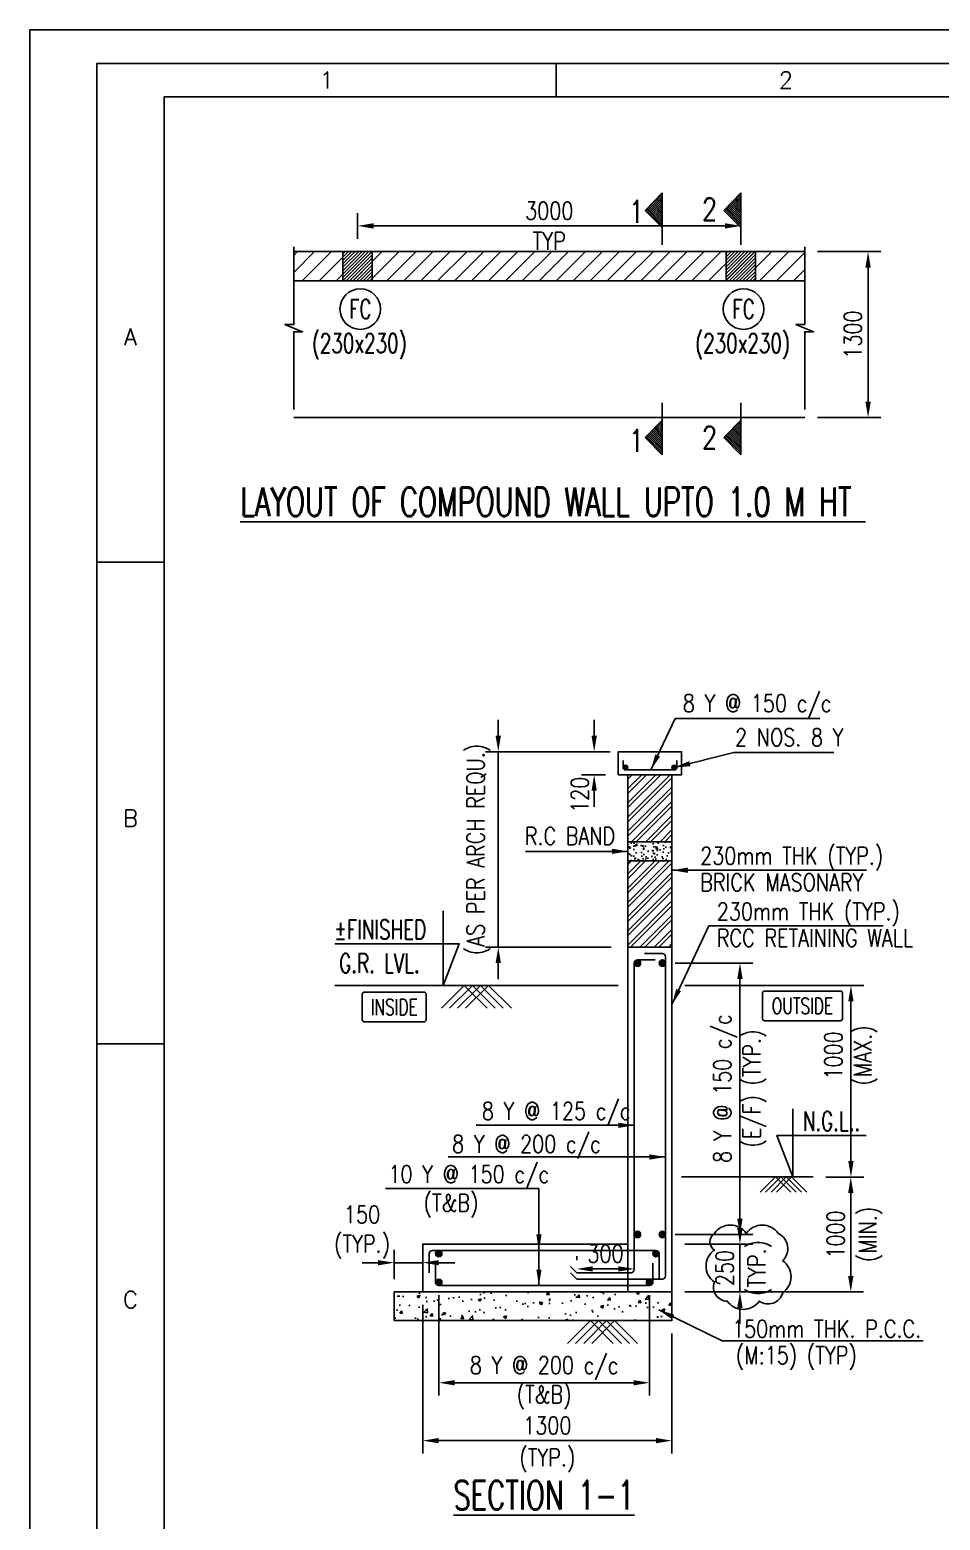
# Model space of a CAD drawing. Extents: x -69352 to 1013721, y -547461 to -186867.
# Drawn here: x 609660 to 623912, y -392411 to -369069 of the extents above; entities that cross this region are included whole.
import ezdxf
from ezdxf.enums import TextEntityAlignment as Align
from ezdxf.lldxf.tags import DXFTag

# ---------------------------------------------------------------- set-up
doc = ezdxf.new("R2010")
doc.units = 0
doc.header["$LTSCALE"] = 500
doc.header["$MEASUREMENT"] = 0
doc.header["$PDMODE"] = 35
doc.header["$PDSIZE"] = -15
doc.layers.get('DEFPOINTS').update_dxf_attribs({"color": 4})
for name, color, linetype in [('NO. BEAM', 3, 'Continuous'), ('PNA', 10, 'Continuous'), ('S- PILE CAP', 4, 'Continuous'), ('S-BRECK LINE', 8, 'Continuous'), ('S-COLUMN', 1, 'Continuous'), ('S-COLUMN CIRCLE', 9, 'Continuous'), ('S-COLUMN HATCH', 8, 'Continuous'), ('S-COLUMN NO', 2, 'Continuous'), ('S-CONCRET LINE', 4, 'Continuous'), ('S-DIM-1', 5, 'Continuous'), ('S-FOOTING', 4, 'Continuous'), ('S-HATCH', 253, 'Continuous'), ('S-LEVEL SECTION', 3, 'Continuous'), ('S-PCC', 9, 'Continuous'), ('S-REINFORCEMENT', 6, 'Continuous'), ('S-RETAINING WALL', 6, 'Continuous'), ('S-RETAINING WALL HATCH', 8, 'Continuous'), ('S-SECTION MARK', 1, 'Continuous'), ('S-TEXT-1 @ 1', 4, 'Continuous'), ('S-TITIL', 6, 'Continuous'), ('TITLE', 4, 'Continuous')]:
    doc.layers.add(name, color=color, linetype=linetype)
doc.styles.add('ROMANS', font='simplex.shx', dxfattribs={"width": 0.8, "height": 275})
tags = doc.linetypes.add('HIDDEN', pattern=[0.375, 0.25, -0.125]).pattern_tags.tags
tags[6:7] = [DXFTag(74, 4), DXFTag(75, 0), DXFTag(340, '0'), DXFTag(46, 1.0), DXFTag(50, 0.0), DXFTag(44, 0.0), DXFTag(45, 0.0)]
tags[4:5] = [DXFTag(74, 4), DXFTag(75, 0), DXFTag(340, '0'), DXFTag(46, 1.0), DXFTag(50, 0.0), DXFTag(44, 0.0), DXFTag(45, 0.0)]
doc.dimstyles.new('dim100', dxfattribs={"dimtxt": 250, "dimasz": 250, "dimexe": 200, "dimexo": 200, "dimgap": 100, "dimtad": 1, "dimdec": 0, "dimzin": 0, "dimdsep": 46, "dimtxsty": 'ROMANS', "dimcen": 0, "dimclrd": 5, "dimclre": 5, "dimclrt": 4, "dimadec": 0, "dimazin": 0, "dimtfac": 1, "dimtdec": 0, "dimtix": 1, "dimtofl": 0, "dimtmove": 2, "dimatfit": 3, "dimfxl": 0, "dimtolj": 1, "dimtzin": 0, "dimlwd": -1, "dimlwe": -1, "dimarcsym": 0})
doc.dimstyles.new('dim33.33', dxfattribs={"dimtxt": 250, "dimasz": 250, "dimexe": 200, "dimexo": 200, "dimgap": 100, "dimtad": 1, "dimdec": 0, "dimlfac": 0.333331, "dimzin": 0, "dimdsep": 46, "dimtxsty": 'ROMANS', "dimcen": 0, "dimclrd": 5, "dimclre": 5, "dimclrt": 4, "dimadec": 0, "dimazin": 0, "dimtfac": 1, "dimtdec": 0, "dimtix": 1, "dimtofl": 0, "dimtmove": 2, "dimatfit": 3, "dimfxl": 0, "dimtolj": 1, "dimtzin": 0, "dimlwd": -1, "dimlwe": -1, "dimarcsym": 0})
doc.dimstyles.new('dim50', dxfattribs={"dimtxt": 250, "dimasz": 250, "dimexe": 200, "dimexo": 200, "dimgap": 100, "dimtad": 1, "dimdec": 0, "dimlfac": 0.5, "dimzin": 0, "dimdsep": 46, "dimtxsty": 'ROMANS', "dimcen": 0, "dimclrd": 5, "dimclre": 5, "dimclrt": 4, "dimadec": 0, "dimazin": 0, "dimtfac": 1, "dimtdec": 0, "dimtix": 1, "dimtofl": 0, "dimtmove": 2, "dimatfit": 3, "dimfxl": 0, "dimtolj": 1, "dimtzin": 0, "dimlwd": -1, "dimlwe": -1, "dimarcsym": 0})

# ---------------------------------------------------------------- blocks, each defined once
blk = doc.blocks.new('*D628')
at = {"layer": 'DEFPOINTS', "color": 0}
for p in [(619562, -383686), (620777, -383686), (619562, -387936)]:
    blk.add_point(p, dxfattribs=at)
at = {"layer": 'S-DIM-1', "color": 5}
for p, q in [((619762, -383686), (620977, -383686)), ((619762, -387936), (620977, -387936))]:
    blk.add_line(p, q, dxfattribs=at)
at = {"layer": 'S-DIM-1', "color": 5, "lineweight": -3}
blk.add_line((620777, -387686), (620777, -383936), dxfattribs=at)
at = {"layer": 'S-DIM-1', "color": 5}
for points in [[(620819, -383936), (620735, -383936), (620777, -383686)], [(620735, -387686), (620819, -387686), (620777, -387936)]]:
    blk.add_solid(points, dxfattribs=at)
at = {"layer": 'S-DIM-1', "color": 4, "insert": (620777, -385651), "char_height": 275, "attachment_point": 5, "rotation": 90, "style": 'ROMANS'}
blk.add_mtext('\\A1;8 Y @ 150 c/c\\P(E/F) (TYP.)', dxfattribs=at)
blk = doc.blocks.new('*D629')
at = {"layer": 'DEFPOINTS', "color": 0}
for p in [(619712, -388086), (619712, -388836), (620777, -388836)]:
    blk.add_point(p, dxfattribs=at)
at = {"layer": 'S-DIM-1', "color": 5, "lineweight": -3}
for p, q in [((620777, -387836), (620777, -387586)), ((620777, -388086), (620777, -388836)), ((620777, -389086), (620777, -389336))]:
    blk.add_line(p, q, dxfattribs=at)
at = {"layer": 'S-DIM-1', "color": 5}
for p, q in [((619912, -388086), (620977, -388086)), ((619912, -388836), (620977, -388836))]:
    blk.add_line(p, q, dxfattribs=at)
for points in [[(620735, -387836), (620819, -387836), (620777, -388086)], [(620819, -389086), (620735, -389086), (620777, -388836)]]:
    blk.add_solid(points, dxfattribs=at)
at = {"layer": 'S-DIM-1', "color": 4, "char_height": 275, "attachment_point": 5, "rotation": 90, "style": 'ROMANS'}
for s, insert in [('(TYP.)', (621086, -388461)), ('\\A1;250', (620539, -388461))]:
    blk.add_mtext(s, dxfattribs=dict(at, insert=insert))
blk = doc.blocks.new('*D630')
at = {"layer": 'DEFPOINTS', "color": 0}
for p in [(616062, -388686), (619362, -388686), (619362, -390258)]:
    blk.add_point(p, dxfattribs=at)
at = {"layer": 'S-DIM-1', "color": 5}
for p, q in [((616062, -388886), (616062, -390458)), ((619362, -388886), (619362, -390458)), ((616312, -390258), (619112, -390258))]:
    blk.add_line(p, q, dxfattribs=at)
for points in [[(616312, -390217), (616312, -390300), (616062, -390258)], [(619112, -390300), (619112, -390217), (619362, -390258)]]:
    blk.add_solid(points, dxfattribs=at)
at = {"layer": 'S-DIM-1', "color": 4, "insert": (617712, -390258), "char_height": 275, "attachment_point": 5, "style": 'ROMANS'}
blk.add_mtext('\\A1;8 Y @ 200 c/c\\P(T&B)', dxfattribs=at)
blk = doc.blocks.new('*D631')
at = {"layer": 'DEFPOINTS', "color": 0}
for p in [(615812, -388836), (619712, -389286), (619712, -391165)]:
    blk.add_point(p, dxfattribs=at)
at = {"layer": 'S-DIM-1', "color": 5}
for p, q in [((615812, -389036), (615812, -391365)), ((619712, -389486), (619712, -391365)), ((616062, -391165), (619462, -391165))]:
    blk.add_line(p, q, dxfattribs=at)
for points in [[(616062, -391123), (616062, -391206), (615812, -391165)], [(619462, -391206), (619462, -391123), (619712, -391165)]]:
    blk.add_solid(points, dxfattribs=at)
at = {"layer": 'S-DIM-1', "color": 4, "char_height": 275, "attachment_point": 5, "style": 'ROMANS'}
for s, insert in [('\\A1;1300', (617762, -390927)), ('(TYP.)', (617762, -391474))]:
    blk.add_mtext(s, dxfattribs=dict(at, insert=insert))
blk = doc.blocks.new('*D632')
at = {"layer": 'DEFPOINTS', "color": 0}
for p in [(621922, -387036), (619712, -388836), (622512, -388836)]:
    blk.add_point(p, dxfattribs=at)
at = {"layer": 'S-DIM-1', "color": 5}
for p, q in [((622122, -387036), (622712, -387036)), ((619912, -388836), (622712, -388836))]:
    blk.add_line(p, q, dxfattribs=at)
at = {"layer": 'S-DIM-1', "color": 5, "lineweight": -3}
blk.add_line((622512, -387286), (622512, -388586), dxfattribs=at)
at = {"layer": 'S-DIM-1', "color": 5}
for points in [[(622554, -387286), (622470, -387286), (622512, -387036)], [(622470, -388586), (622554, -388586), (622512, -388836)]]:
    blk.add_solid(points, dxfattribs=at)
at = {"layer": 'S-DIM-1', "color": 4, "char_height": 275, "attachment_point": 5, "rotation": 90, "style": 'ROMANS'}
for s, insert in [('\\A1;1000', (622275, -387936)), ('(MIN.)', (622822, -387936))]:
    blk.add_mtext(s, dxfattribs=dict(at, insert=insert))
blk = doc.blocks.new('*D633')
at = {"layer": 'DEFPOINTS', "color": 0}
for p in [(619712, -384036), (622515, -384036), (621922, -387036)]:
    blk.add_point(p, dxfattribs=at)
at = {"layer": 'S-DIM-1', "color": 5}
for p, q in [((619912, -384036), (622715, -384036)), ((622122, -387036), (622715, -387036))]:
    blk.add_line(p, q, dxfattribs=at)
at = {"layer": 'S-DIM-1', "color": 5, "lineweight": -3}
blk.add_line((622515, -386786), (622515, -384286), dxfattribs=at)
at = {"layer": 'S-DIM-1', "color": 5}
for points in [[(622556, -384286), (622473, -384286), (622515, -384036)], [(622473, -386786), (622556, -386786), (622515, -387036)]]:
    blk.add_solid(points, dxfattribs=at)
at = {"layer": 'S-DIM-1', "color": 4, "insert": (622515, -385132), "char_height": 275, "attachment_point": 5, "rotation": 90, "style": 'ROMANS'}
blk.add_mtext('\\A1;1000\\P(MAX.)', dxfattribs=at)
blk = doc.blocks.new('*D634')
at = {"layer": 'DEFPOINTS', "color": 0}
for p in [(618947, -380376), (616994, -383436), (618962, -383436)]:
    blk.add_point(p, dxfattribs=at)
at = {"layer": 'S-DIM-1', "color": 5, "lineweight": -3}
for p, q in [((616994, -380126), (616994, -379876)), ((616994, -380376), (616994, -383436)), ((616994, -383686), (616994, -383936))]:
    blk.add_line(p, q, dxfattribs=at)
at = {"layer": 'S-DIM-1', "color": 5}
for p, q in [((618747, -380376), (616794, -380376)), ((618762, -383436), (616794, -383436))]:
    blk.add_line(p, q, dxfattribs=at)
for points in [[(616952, -380126), (617035, -380126), (616994, -380376)], [(617035, -383686), (616952, -383686), (616994, -383436)]]:
    blk.add_solid(points, dxfattribs=at)
at = {"layer": 'S-DIM-1', "color": 4, "insert": (616684, -381906), "char_height": 275, "attachment_point": 5, "rotation": 90, "style": 'ROMANS'}
blk.add_mtext('\\A1;(AS PER ARCH REQU.)', dxfattribs=at)
blk = doc.blocks.new('*D635')
at = {"layer": 'DEFPOINTS', "color": 0}
for p in [(615362, -388378), (615362, -388836), (615812, -388836)]:
    blk.add_point(p, dxfattribs=at)
at = {"layer": 'S-DIM-1', "color": 5, "lineweight": -3}
for p, q in [((615112, -388378), (614862, -388378)), ((615812, -388378), (615362, -388378)), ((616062, -388378), (616312, -388378))]:
    blk.add_line(p, q, dxfattribs=at)
at = {"layer": 'S-DIM-1', "color": 5}
for p, q in [((615362, -388636), (615362, -388178)), ((615812, -388636), (615812, -388178))]:
    blk.add_line(p, q, dxfattribs=at)
for points in [[(615112, -388420), (615112, -388337), (615362, -388378)], [(616062, -388337), (616062, -388420), (615812, -388378)]]:
    blk.add_solid(points, dxfattribs=at)
at = {"layer": 'S-DIM-1', "color": 4, "insert": (614862, -387899), "char_height": 275, "attachment_point": 5, "style": 'ROMANS'}
blk.add_mtext('\\A1;150\\P(TYP.)', dxfattribs=at)
blk = doc.blocks.new('*D636')
at = {"layer": 'DEFPOINTS', "color": 0}
for p in [(618872, -380376), (618495, -380736), (618872, -380736)]:
    blk.add_point(p, dxfattribs=at)
at = {"layer": 'S-DIM-1', "color": 5}
for p, q in [((618495, -380126), (618495, -379876)), ((618672, -380376), (618295, -380376)), ((618672, -380736), (618295, -380736)), ((618495, -380986), (618495, -381236))]:
    blk.add_line(p, q, dxfattribs=at)
for points in [[(618454, -380126), (618537, -380126), (618495, -380376)], [(618537, -380986), (618454, -380986), (618495, -380736)]]:
    blk.add_solid(points, dxfattribs=at)
at = {"layer": 'S-DIM-1', "color": 4, "insert": (618270, -381050), "char_height": 275, "attachment_point": 5, "rotation": 90, "style": 'ROMANS'}
blk.add_mtext('\\A1;120', dxfattribs=at)
blk = doc.blocks.new('*D647')
at = {"color": 5}
for p, q in [((618222, -388336), (618222, -388276)), ((619122, -388336), (619122, -388276)), ((618472, -388476), (618872, -388476))]:
    blk.add_line(p, q, dxfattribs=at)
for points in [[(618472, -388434), (618472, -388517), (618222, -388476)], [(618872, -388517), (618872, -388434), (619122, -388476)]]:
    blk.add_solid(points, dxfattribs=at)
at = {"layer": 'DEFPOINTS', "color": 0}
for p in [(618222, -388536), (619122, -388476), (619122, -388536)]:
    blk.add_point(p, dxfattribs=at)
at = {"color": 4, "insert": (618672, -388238), "char_height": 275, "attachment_point": 5, "style": 'ROMANS'}
blk.add_mtext('\\A1;300', dxfattribs=at)
blk = doc.blocks.new('A$C3C2A062F')
at = {"layer": 'S-COLUMN HATCH'}
h = blk.add_hatch(dxfattribs=at)
h.set_pattern_fill('ANSI31', color=256, scale=150, style=0)
h.set_pattern_definition([(45, (-56668.66, -124038.072), (-13.2582521, 13.2582521), [])])
h.paths.add_polyline_path([(115, -115), (-115, -115), (-115, 115), (115, 115)])
at = {"layer": 'S-COLUMN'}
for p, q in [((-115, -115), (-115, 115)), ((-115, 115), (115, 115)), ((115, 115), (115, -115)), ((115, -115), (-115, -115))]:
    blk.add_line(p, q, dxfattribs=at)
blk = doc.blocks.new('*U518')
at = {"layer": 'S-SECTION MARK', "ltscale": 5}
h = blk.add_hatch(dxfattribs=at)
h.set_pattern_fill('ANSI31', color=256, scale=172.406964, angle=-90, style=0)
h.set_pattern_definition([(45, (-328597.685, -32610.178), (15.2387667, -15.2387667), [])])
h.paths.add_polyline_path([(267, 2343), (0, 2615), (0, 2072)])
h = blk.add_hatch(dxfattribs=at)
h.set_pattern_fill('ANSI31', color=256, scale=172.406964, angle=-90, style=0)
h.set_pattern_definition([(45, (-1838.978, -75811.127), (15.2387667, -15.2387667), [])])
h.paths.add_polyline_path([(267, -1214), (0, -1486), (0, -942)])
at = {"layer": 'S-SECTION MARK'}
for p, q in [((0, 1802), (0, 2615)), ((0, 2615), (267, 2343)), ((0, 2072), (267, 2343)), ((0, -673), (0, -1486)), ((0, -942), (267, -1214)), ((0, -1486), (267, -1214))]:
    blk.add_line(p, q, dxfattribs=at)
blk = doc.blocks.new('*D726')
at = {"layer": 'DEFPOINTS', "color": 0}
for p in [(620792, -372140), (614792, -372542), (620792, -372542)]:
    blk.add_point(p, dxfattribs=at)
at = {"layer": 'S-DIM-1', "color": 5, "ltscale": 0.3}
for p, q in [((614792, -372342), (614792, -371940)), ((620792, -372342), (620792, -371940)), ((615042, -372140), (620542, -372140))]:
    blk.add_line(p, q, dxfattribs=at)
at = {"layer": 'S-DIM-1', "color": 5}
for points in [[(615042, -372098), (615042, -372182), (614792, -372140)], [(620542, -372182), (620542, -372098), (620792, -372140)]]:
    blk.add_solid(points, dxfattribs=at)
at = {"layer": 'S-DIM-1', "color": 4, "lineweight": 0, "char_height": 275, "attachment_point": 5, "style": 'ROMANS'}
for s, insert in [('\\A1;3000', (617792, -371903)), ('TYP', (617792, -372378))]:
    blk.add_mtext(s, dxfattribs=dict(at, insert=insert))
blk = doc.blocks.new('*U506')
at = {"layer": 'S-BRECK LINE'}
blk.add_lwpolyline([(-2550, 0), (-113, 0), (-113, -275), (113, 275), (113, 0), (2550, 0)], dxfattribs=at)
blk = doc.blocks.new('*D727')
at = {"layer": 'DEFPOINTS', "color": 0}
for p in [(621792, -372542), (622783, -372542), (621792, -375142)]:
    blk.add_point(p, dxfattribs=at)
at = {"layer": 'S-DIM-1', "color": 5, "ltscale": 0.3}
for p, q in [((621992, -372542), (622983, -372542)), ((622783, -374892), (622783, -372792)), ((621992, -375142), (622983, -375142))]:
    blk.add_line(p, q, dxfattribs=at)
at = {"layer": 'S-DIM-1', "color": 5}
for points in [[(622825, -372792), (622741, -372792), (622783, -372542)], [(622741, -374892), (622825, -374892), (622783, -375142)]]:
    blk.add_solid(points, dxfattribs=at)
at = {"layer": 'S-DIM-1', "color": 4, "lineweight": 0, "insert": (622545, -373842), "char_height": 275, "attachment_point": 5, "rotation": 90, "style": 'ROMANS'}
blk.add_mtext('\\A1;1300', dxfattribs=at)
blk = doc.blocks.new('SHEET1')
at = {"elevation": -8, "flags": 128}
blk.add_lwpolyline([(674017, -125881), (763101, -125881), (763101, -63214), (674017, -63214)], close=True, dxfattribs=at)
at = {"layer": 'PNA'}
for p, q in [((682323, -63743, -8), (682323, -64273, -8)), ((675076, -71620, -8), (676135, -71620, -8)), ((675076, -79220, -8), (676135, -79220, -8))]:
    blk.add_line(p, q, dxfattribs=at)
at = {"layer": 'PNA', "color": 1, "elevation": -8}
for points in [[(675076, -125351), (762572, -125351), (762572, -63743), (675076, -63743)], [(676135, -124822), (762042, -124822), (762042, -64273), (676135, -64273)]]:
    blk.add_lwpolyline(points, close=True, dxfattribs=at)
at = {"layer": 'PNA', "style": 'ROMANS'}
for s, p in [('1', (678700, -64008, -8)), ('2', (685947, -64008, -8)), ('A', (675605, -68060, -8)), ('B', (675605, -75660, -8)), ('C', (675605, -83260, -8))]:
    blk.add_text(s, height=265, dxfattribs=at).set_placement(p, align=Align.MIDDLE)

msp = doc.modelspace()

# ---------------------------------------------------------------- hatches: boundary and pattern name
at = {"layer": 'S-HATCH'}
h = msp.add_hatch(dxfattribs=at)
h.set_pattern_fill('ANSI32', color=256, scale=420, style=0)
h.set_pattern_definition([(45, (-8072175.07, 17367.93), (-111.369318, 111.369318), []), (45, (-8072100.83, 17367.93), (-111.369318, 111.369318), [])])
h.paths.add_polyline_path([(619022.218, -381785.691), (619712.218, -381785.691), (619712.218, -380735.691), (619022.218, -380735.691)])
h.paths.add_polyline_path([(619712.218, -382085.691), (619022.218, -382085.691), (619022.218, -383435.691), (619712.218, -383435.691)])
at = {"layer": 'S-PCC', "linetype": 'ByBlock'}
h = msp.add_hatch(dxfattribs=at)
h.set_pattern_fill('AR-CONC,_O', color=256, scale=30)
h.set_pattern_definition([(50, (-17704379.24, 1028054.24), (215.1780548, -18.8256405), [22.5, -247.5]), (355, (-17704379.24, 1028054.24), (-41.6254, 225.65764), [18, -198]), (100.4514445, (-17704361.3, 1028052.67), (173.552654, 206.8319973), [19.1220576, -210.3426336]), (46.1842, (-17704379.24, 1028114.24), (320.1723992, -49.6557842), [33.75, -371.25]), (96.6356355, (-17704352.56, 1028110.1), (280.3985837, 292.23558), [28.6831026, -315.514128]), (351.184164, (-17704379.24, 1028114.24), (280.3985835, 292.23558), [27, -297.0000003]), (21, (-17704349.24, 1028099.24), (179.0721156, -120.7856672), [22.5, -247.5]), (326, (-17704349.24, 1028099.24), (72.9945996, 217.5450135), [18, -198]), (71.4514447, (-17704334.32, 1028089.18), (252.066713, 96.7593458), [19.122057, -210.3426336]), (37.5, (-17704379.24, 1028054.24), (3.6479566, 99.86815615), [0, -195.6, 0, -201, 0, -198.75]), (7.5, (-17704379.24, 1028054.24), (78.92086123, 118.32351356), [0, -114.6, 0, -191.1, 0, -75.75]), (327.5, (-17704446.14, 1028054.24), (160.14673085, -6.76646152), [0, -75, 0, -234, 0, -310.5]), (317.5, (-17704476.14, 1028054.24), (174.9558508, 30.0314947), [0, -97.5, 0, -155.4, 0, -220.5])])
h.paths.add_polyline_path([(619022.218, -381785.691), (619022.218, -382085.691), (619712.218, -382085.691), (619712.218, -381785.691)])
h = msp.add_hatch(dxfattribs=at)
h.set_pattern_fill('AR-CONC,_O', color=256, scale=66.666667)
h.set_pattern_definition([(50, (-16484895.2, 22491.48), (478.173455, -41.834757), [50, -550]), (355, (-16484895.2, 22491.5), (-92.500889, 501.461422), [40, -440]), (100.4514445, (-16484855.36, 22488), (385.672564, 459.626661), [42.493461, -467.428075]), (46.1842, (-16484895.2, 22624.8), (711.49422, -110.346187), [75, -825]), (96.6356355, (-16484835.9, 22615.6), (623.107964, 649.4124), [63.740228, -701.142507]), (351.184164, (-16484895.2, 22624.8), (623.107963, 649.4124), [60, -660]), (21, (-16484828.54, 22591.48), (397.938035, -268.412594), [50, -550]), (326, (-16484828.54, 22591.5), (162.210221, 483.433363), [40, -440]), (71.4514447, (-16484795.4, 22569.1), (560.148251, 215.020769), [42.49346, -467.428075]), (37.5, (-16484895.21, 22491.48), (8.1065702, 221.9292359), [0, -434.6666667, 0, -446.6666667, 0, -441.6666667]), (7.5, (-16484895.2, 22491.48), (175.3796916, 262.9411413), [0, -254.6666667, 0, -424.6666667, 0, -168.3333333]), (327.5, (-16485043.88, 22491.48), (355.8816241, -15.0365812), [0, -166.6666667, 0, -520, 0, -690]), (317.5, (-16485110.54, 22491.48), (388.7907796, 66.736655), [0, -216.6666667, 0, -345.3333333, 0, -490])])
h.paths.add_polyline_path([(615362.218, -389285.788), (615362.218, -388835.788), (619712.218, -388835.691), (619712.218, -389285.691)])
at = {"layer": 'S-RETAINING WALL HATCH'}
h = msp.add_hatch(dxfattribs=at)
h.set_pattern_fill('ANSI31', color=256, scale=1500, style=0)
h.set_pattern_definition([(45, (505605.13, -622918.1), (-132.58252, 132.58252), [])])
h.paths.add_polyline_path([(621791.893, -372541.847), (621791.893, -373001.847), (613791.893, -373001.847), (613791.893, -372541.847)])

# ---------------------------------------------------------------- linework, layer by layer
at = {"color": 4, "ltscale": 0.25}
msp.add_line((621791.893, -375141.847), (613791.893, -375141.847), dxfattribs=at)
at = {"color": 1}
msp.add_lwpolyline([(620376.196, -387919.149, -0.52056705), (620876.196, -387919.149, -0.52056705), (621376.196, -387919.149, -0.52056705), (621446.551, -388348.794, -0.52056705), (621446.551, -388848.794, -0.52056705), (621078.011, -388980.254, -0.52056705), (620578.011, -388980.254, -0.52056705), (620376.196, -388682.069, -0.52056705), (620376.196, -388182.069, -0.52056705)], format="xyb", close=True, dxfattribs=at)
at = {"layer": 'NO. BEAM', "color": 7, "elevation": 38.834}
for points in [[(615832.172, -384140.808), (614898.839, -384140.808, 0.414213562), (614865.506, -384174.141), (614865.506, -384574.141, 0.414213562), (614898.839, -384607.474), (615832.172, -384607.474, 0.414213562), (615865.506, -384574.141), (615865.506, -384174.141, 0.414213562)], [(622347.061, -384122.867), (621163.727, -384122.867, 0.414213562), (621130.394, -384156.201), (621130.394, -384556.201, 0.414213562), (621163.727, -384589.534), (622347.061, -384589.534, 0.414213562), (622380.394, -384556.201), (622380.394, -384156.201, 0.414213562)]]:
    msp.add_lwpolyline(points, format="xyb", close=True, dxfattribs=at)
at = {"layer": 'S- PILE CAP', "color": 8, "linetype": 'HIDDEN', "ltscale": 1500}
msp.add_line((619022.218, -388835.691), (619022.218, -388085.691), dxfattribs=at)
at = {"layer": 'S-COLUMN', "color": 4}
msp.add_line((619022.218, -383396.687), (619022.218, -380735.691), dxfattribs=at)
for points in [[(619022.218, -383435.691), (619022.218, -380735.691)], [(619712.218, -380735.691), (619712.218, -383435.691)]]:
    msp.add_lwpolyline(points, dxfattribs=at)
at = {"layer": 'S-COLUMN CIRCLE'}
for centre in [(614833.186, -373442.708), (620833.186, -373442.708)]:
    msp.add_circle(centre, 317.825, dxfattribs=at)
at = {"layer": 'S-CONCRET LINE'}
msp.add_lwpolyline([(618872.218, -380735.691), (618872.218, -380375.691), (619862.218, -380375.691), (619862.218, -380735.691)], close=True, dxfattribs=at)
at = {"layer": 'S-FOOTING'}
msp.add_lwpolyline([(619022.218, -388085.691), (615812.218, -388085.788), (615812.218, -388835.788), (619712.218, -388835.691)], dxfattribs=at)
at = {"layer": 'S-LEVEL SECTION'}
for p, q in [((614436.475, -384035.691), (618872.218, -384035.691)), ((619862.218, -387035.691), (621921.919, -387035.691))]:
    msp.add_line(p, q, dxfattribs=at)
for points in [[(616133.565, -382865.291), (616133.565, -384035.691), (616383.565, -383385.691), (614437.216, -383385.691)], [(621606.977, -385969.353), (621606.977, -387035.691), (621356.977, -386385.691), (622750.707, -386385.691)]]:
    msp.add_lwpolyline(points, dxfattribs=at)
at = {"layer": 'S-PCC'}
for points in [[(619712.218, -381785.691), (619022.218, -381785.691), (619022.218, -382085.691), (619712.218, -382085.691)], [(615362.218, -389285.788), (615362.218, -388835.788), (619712.218, -388835.691), (619712.218, -389285.691)]]:
    msp.add_lwpolyline(points, close=True, dxfattribs=at)
for points in [[(616103.293, -384393.664), (616461.265, -384035.691), (616819.238, -384393.664)], [(616229.855, -384393.664), (616587.828, -384035.691), (616945.801, -384393.664)], [(616356.418, -384393.664), (616714.39, -384035.691), (617072.363, -384393.664)], [(616482.98, -384393.664), (616840.953, -384035.691), (617198.926, -384393.664)], [(621571.9, -387274.339), (621333.252, -387035.691), (621094.603, -387274.339)], [(621656.275, -387274.339), (621417.627, -387035.691), (621178.978, -387274.339)], [(621740.65, -387274.339), (621502.002, -387035.691), (621263.353, -387274.339)], [(621825.025, -387274.339), (621586.377, -387035.691), (621347.728, -387274.339)], [(618793.982, -389643.698), (618436.01, -389285.725), (618078.037, -389643.698)], [(618920.545, -389643.698), (618562.572, -389285.725), (618204.599, -389643.698)], [(619047.107, -389643.698), (618689.135, -389285.725), (618331.162, -389643.698)], [(619173.67, -389643.698), (618815.697, -389285.725), (618457.724, -389643.698)]]:
    msp.add_lwpolyline(points, dxfattribs=at)
at = {"layer": 'S-REINFORCEMENT', "color": 5}
msp.add_lwpolyline([(619787.218, -380510.691), (619787.218, -380623.191, -0.414213562), (619749.718, -380660.691), (618984.718, -380660.691, -0.414213562), (618947.218, -380623.191), (618947.218, -380510.691)], format="xyb", dxfattribs=at)
at = {"layer": 'S-REINFORCEMENT', "color": 5, "const_width": 37.5}
for points in [[(618965.968, -380623.191, 1), (619003.468, -380623.191, 1)], [(619768.468, -380623.191, -1), (619730.968, -380623.191, -1)]]:
    msp.add_lwpolyline(points, format="xyb", close=True, dxfattribs=at)
at = {"layer": 'S-REINFORCEMENT', "color": 5, "ltscale": 10}
for points in [[(618122.218, -388535.691), (618222.218, -388635.691), (619562.218, -388635.691, 0.414213562), (619612.218, -388585.691), (619612.218, -383585.691, 0.414213562), (619562.218, -383535.691), (619282.218, -383535.691)], [(618122.218, -388435.691), (618222.218, -388535.691), (619072.218, -388535.691, 0.414213562), (619122.218, -388485.691), (619122.218, -383685.691, -0.414213562), (619172.218, -383635.691), (619452.218, -383635.691)], [(619512.218, -388635.691), (619512.218, -388235.691, 0.414213562), (619462.218, -388185.691), (615962.218, -388185.788, 0.414213562), (615912.218, -388235.788), (615912.218, -388535.788)], [(616012.218, -388385.788), (616012.218, -388685.788, 0.414213562), (616062.217, -388735.788), (619362.218, -388735.691, 0.414213562), (619412.218, -388685.691), (619412.218, -388385.691)]]:
    msp.add_lwpolyline(points, format="xyb", dxfattribs=at)
at = {"layer": 'S-REINFORCEMENT', "color": 5, "ltscale": 10, "const_width": 50}
for points in [[(619147.218, -383685.691, 1), (619197.218, -383685.691, 1)], [(619437.218, -388235.691, -1), (619487.218, -388235.691, -1)], [(619387.218, -388685.691, -1), (619337.218, -388685.691, -1)]]:
    msp.add_lwpolyline(points, format="xyb", close=True, dxfattribs=at)
for points, elevation in [([(619537.218, -383685.691, 1), (619587.218, -383685.691, 1)], 0), ([(619147.218, -387935.69, 1), (619197.218, -387935.69, 1)], 0), ([(619537.218, -387935.69, 1), (619587.218, -387935.69, 1)], 0), ([(616087.218, -388235.788, 1), (616037.218, -388235.788, 1)], -12.043), ([(616087.218, -388685.788, -1), (616037.218, -388685.788, -1)], -12.043)]:
    msp.add_lwpolyline(points, format="xyb", close=True, dxfattribs=dict(at, elevation=elevation))
at = {"layer": 'S-REINFORCEMENT', "color": 5}
for centre in [(618984.718, -380623.191), (619749.718, -380623.191)]:
    msp.add_circle(centre, 37.5, dxfattribs=at)
at = {"layer": 'S-REINFORCEMENT', "color": 5, "ltscale": 10}
for centre in [(619172.218, -383685.691, 0), (619562.218, -383685.691), (619172.218, -387935.69), (619562.218, -387935.69), (616062.218, -388235.788, -12.043), (619462.218, -388235.691, 0), (616062.218, -388685.788, -12.043), (619362.218, -388685.691)]:
    msp.add_circle(centre, 50, dxfattribs=at)
at = {"layer": 'S-RETAINING WALL', "color": 4}
msp.add_line((619712.218, -383435.691), (619022.218, -383435.691), dxfattribs=at)
at = {"layer": 'S-RETAINING WALL'}
msp.add_lwpolyline([(621791.893, -372541.847), (621791.893, -373001.847), (613791.893, -373001.847), (613791.893, -372541.847)], close=True, dxfattribs=at)
at = {"layer": 'S-RETAINING WALL', "color": 4}
for points in [[(619022.218, -388085.691), (619022.218, -383435.691)], [(619712.218, -388835.691), (619712.218, -383435.691)]]:
    msp.add_lwpolyline(points, dxfattribs=at)

# ---------------------------------------------------------------- block references
at = {"xscale": 0.9920737521750241, "yscale": 0.9920737521750241, "zscale": 0.9920737521750241}
msp.add_blockref('SHEET1', (-59013.6, -306356.339, 7.46), dxfattribs=at)
at = {"layer": 'S-REINFORCEMENT', "color": 30, "lineweight": 0, "ltscale": 0.3, "xscale": 2, "yscale": 2, "zscale": 2}
for p in [(614791.893, -372771.847), (620791.893, -372771.847)]:
    msp.add_blockref('A$C3C2A062F', p, dxfattribs=at)
at = {"layer": 'S-RETAINING WALL HATCH', "xscale": -1}
for p in [(619558.115, -374239.543), (620791.893, -374239.543)]:
    msp.add_blockref('*U518', p, dxfattribs=at)
at = {"layer": 'S-RETAINING WALL HATCH', "xscale": 0.5, "yscale": 0.5, "zscale": 0.5, "rotation": 90}
for p in [(613791.893, -373741.847), (621791.893, -373741.847)]:
    msp.add_blockref('*U506', p, dxfattribs=at)

# ---------------------------------------------------------------- texts
at = {"layer": 'S-COLUMN NO', "style": 'ROMANS', "width": 0.7}
for p in [(614833.186, -373442.708), (620833.186, -373442.708)]:
    msp.add_text('FC', height=300, dxfattribs=at).set_placement(p, align=Align.MIDDLE)
for p in [(614074.942, -373976.266, -1.253), (620074.942, -373976.266, -1.253)]:
    msp.add_text('(230x230)', height=300, dxfattribs=at).set_placement(p, align=Align.MIDDLE_LEFT)
at = {"layer": 'S-LEVEL SECTION', "style": 'ROMANS', "width": 0.7}
for s, p in [('%%PFINISHED ', (614423.903, -383160.691)), ('G.R. LVL.', (614503.548, -383687.3)), ('N.G.L..', (621759.781, -386160.691))]:
    msp.add_text(s, height=300, dxfattribs=at).set_placement(p, align=Align.MIDDLE_LEFT)
at = {"layer": 'S-SECTION MARK', "style": 'ROMANS', "width": 0.8}
for s, p in [('1', (619158.033, -371917.023)), ('2', (620301.981, -371879.326)), ('1', (619158.033, -375504.526)), ('2', (620301.981, -375454.831))]:
    msp.add_text(s, height=349.999, dxfattribs=at).set_placement(p, align=Align.MIDDLE)
at = {"layer": 'S-TEXT-1 @ 1', "style": 'ROMANS', "width": 0.8}
for s, p in [('8 Y @ 150 c/c', (619882.718, -379614.936)), ('2 NOS. 8 Y', (620700.828, -380149.458)), ('R.C BAND', (617409.99, -381695.691)), ('230mm THK (TYP.)', (620155.552, -382006.264)), ('BRICK MASONARY', (620155.552, -382420.549)), ('230mm THK (TYP.)', (620415.52, -382877.457)), ('RCC RETAINING WALL', (620415.52, -383291.742)), ('8 Y @ 125 c/c', (616737.009, -386001.292)), ('8 Y @ 200 c/c', (616270.822, -386518.377)), ('10 Y @ 150 c/c', (615274.867, -386991.119, -6.048)), ('(T&B)', (615825.298, -387441.119, -6.048)), ('150mm THK. P.C.C.', (620653.89, -389414.405, 189.587)), ('(M:15) (TYP)', (620712.647, -389827.654, 189.587))]:
    msp.add_text(s, height=275, dxfattribs=at).set_placement(p, align=Align.MIDDLE_LEFT)
at = {"layer": 'S-TITIL', "color": 6, "style": 'ROMANS', "width": 0.7}
msp.add_text('%%ULAYOUT OF COMPOUND WALL UPTO 1.0 M HT ', height=450, dxfattribs=at).set_placement((617849.218, -376460.819), align=Align.MIDDLE)
at = {"layer": 'S-TITIL', "style": 'ROMANS', "width": 0.7}
msp.add_text('%%USECTION 1-1', height=450, dxfattribs=at).set_placement((617710.033, -392018.14, 19.417), align=Align.MIDDLE_CENTER)
at = {"layer": 'TITLE', "color": 2, "style": 'ROMANS', "width": 0.7}
for s, p in [('INSIDE', (615365.506, -384374.141, 38.834)), ('OUTSIDE', (621755.394, -384356.201, 38.834))]:
    msp.add_text(s, height=250, dxfattribs=at).set_placement(p, align=Align.MIDDLE_CENTER)

# ---------------------------------------------------------------- dimensions: what is measured, and where the dimension line sits
dim = msp.add_linear_dim(base=(619122.218, -388475.706), p1=(618222.218, -388535.691), p2=(619122.218, -388535.691), text='300', dimstyle='dim100')
dim.commit()
dim.dimension.update_dxf_attribs({"geometry": '*D647', "text_midpoint": (618672.218, -388238.206)})
at = {"layer": 'S-DIM-1', "color": 30, "lineweight": 0, "ltscale": 0.3}
dim = msp.add_linear_dim(base=(620791.893, -372140.003), p1=(614791.893, -372541.847), p2=(620791.893, -372541.847), text='<>\\XTYP', dimstyle='dim50', override={"dimtxt": 250, "dimasz": 250}, dxfattribs=at)
dim.commit()
dim.dimension.update_dxf_attribs({"geometry": '*D726', "text_midpoint": (617791.893, -372140.003)})
dim = msp.add_linear_dim(base=(622782.926, -372541.847), p1=(621791.893, -375141.847), p2=(621791.893, -372541.847), angle=90, dimstyle='dim50', override={"dimtxt": 250, "dimasz": 250}, dxfattribs=at)
dim.commit()
dim.dimension.update_dxf_attribs({"geometry": '*D727', "text_midpoint": (622545.426, -373841.847)})
at = {"layer": 'S-DIM-1'}
for base, p1, p2, text, override, picture, middle in [((616993.718, -383435.691), (618947.218, -380375.691), (618962.218, -383435.691), '(AS PER ARCH REQU.)', {"dimtofl": 1, "dimtmove": 0, "dimlwd": 65533}, '*D634', (616684.194, -381905.691)), ((622512.023, -388835.691), (621921.919, -387035.691), (619712.219, -388835.691), '1000\\X(MIN.)', {"dimtxt": 250, "dimasz": 250, "dimtofl": 1, "dimtmove": 0, "dimlwd": 65533}, '*D632', (622512.023, -387935.691)), ((620776.849, -388835.691), (619712.218, -388085.691), (619712.219, -388835.691), '<>\\X(TYP.)', {"dimtxt": 250, "dimasz": 250, "dimtofl": 1, "dimtmove": 0, "dimlwd": 65533}, '*D629', (620776.849, -388460.691))]:
    dim = msp.add_linear_dim(base=base, p1=p1, p2=p2, angle=90, text=text, dimstyle='dim33.33', override=override, dxfattribs=at)
    dim.commit()
    dim.dimension.update_dxf_attribs({"geometry": picture, "text_midpoint": middle})
dim = msp.add_linear_dim(base=(618495.468, -380735.691), p1=(618872.218, -380375.691), p2=(618872.218, -380735.691), angle=90, dimstyle='dim33.33', dxfattribs=at)
dim.commit()
dim.dimension.update_dxf_attribs({"geometry": '*D636', "text_midpoint": (618270.468, -381050.267), "dimtype": 160})
for base, p1, p2, angle, text, override, picture, middle in [((620776.849, -383685.691, 0), (619562.218, -387935.69), (619562.218, -383685.691), 90, '8 Y @ 150 c/c\\X(E/F) (TYP.)', {"dimtxt": 250, "dimasz": 250, "dimtxsty": 'ROMANS', "dimtofl": 1, "dimtmove": 0, "dimlwd": 65533}, '*D628', (620776.849, -385651.344, 0)), ((622514.726, -384035.691), (621921.919, -387035.691), (619712.218, -384035.691), 270, '<>\\X(MAX.)', {"dimtxt": 250, "dimasz": 250, "dimtofl": 1, "dimtmove": 0, "dimlwd": 65533}, '*D633', (622514.726, -385131.524)), ((615362.218, -388378.331, -12.043), (615812.218, -388835.788, -12.043), (615362.218, -388835.788, -12.043), 180, '<>\\X(TYP.)', {"dimtxt": 250, "dimasz": 250, "dimtofl": 1, "dimtmove": 1, "dimlwd": 65533}, '*D635', (614862.218, -388378.331, -12.043))]:
    dim = msp.add_linear_dim(base=base, p1=p1, p2=p2, angle=angle, text=text, dimstyle='dim33.33', override=override, dxfattribs=at)
    dim.commit()
    dim.dimension.update_dxf_attribs({"geometry": picture, "text_midpoint": middle, "dimtype": 160})
dim = msp.add_linear_dim(base=(619712.218, -391164.831, 19.417), p1=(615812.218, -388835.788, -12.043), p2=(619712.218, -389285.691), text='<>\\X(TYP.)', dimstyle='dim33.33', override={"dimtxt": 250, "dimasz": 250, "dimtmove": 0}, dxfattribs=at)
dim.commit()
dim.dimension.update_dxf_attribs({"geometry": '*D631', "text_midpoint": (617762.218, -391164.831, 19.417)})
dim = msp.add_linear_dim(base=(619362.218, -390258.339, 19.417), p1=(616062.218, -388685.788, -12.043), p2=(619362.218, -388685.691), text='8 Y @ 200 c/c\\X(T&B)', dimstyle='dim33.33', override={"dimtxt": 250, "dimasz": 250, "dimtmove": 0}, dxfattribs=at)
dim.commit()
dim.dimension.update_dxf_attribs({"geometry": '*D630', "text_midpoint": (617712.218, -390258.339, 19.417), "dimtype": 160})

# ---------------------------------------------------------------- leaders
for points, override in [([(617630.539, -388185.74, -6.048), (617630.539, -387216.119, -6.048), (615229.792, -387216.119, -6.048)], {"dimtad": 0, "dimarcsym": 1}), ([(617630.539, -388735.74, -6.048), (617630.539, -387216.119, -6.048), (615229.792, -387216.119, -6.048)], {"dimgap": 100, "dimtad": 0, "dimarcsym": 1})]:
    msp.add_leader(points, dimstyle='dim100', override=override)
for points, dimstyle in [([(619381.718, -380660.691), (619762.718, -379854.936), (622028.287, -379854.936)], 'dim33.33'), ([(619749.718, -380623.191), (620682.064, -380389.458), (622249.434, -380389.458)], 'dim33.33'), ([(619022.218, -381935.691), (617419.718, -381935.691)], 'dim33.33'), ([(619712.218, -382231.264), (622758.414, -382231.264)], 'dim100'), ([(619712.218, -384333.882), (620287.484, -383102.457), (623018.382, -383102.457)], 'dim100'), ([(619122.218, -386226.292), (616648.437, -386226.292)], 'dim100'), ([(619611.141, -386722.423), (616207.159, -386722.423)], 'dim100'), ([(619505.793, -389117.235), (620498.218, -389602.691), (623647.142, -389602.691)], 'dim100')]:
    msp.add_leader(points, dimstyle=dimstyle, dxfattribs=at)

doc.saveas('drawing.dxf')
